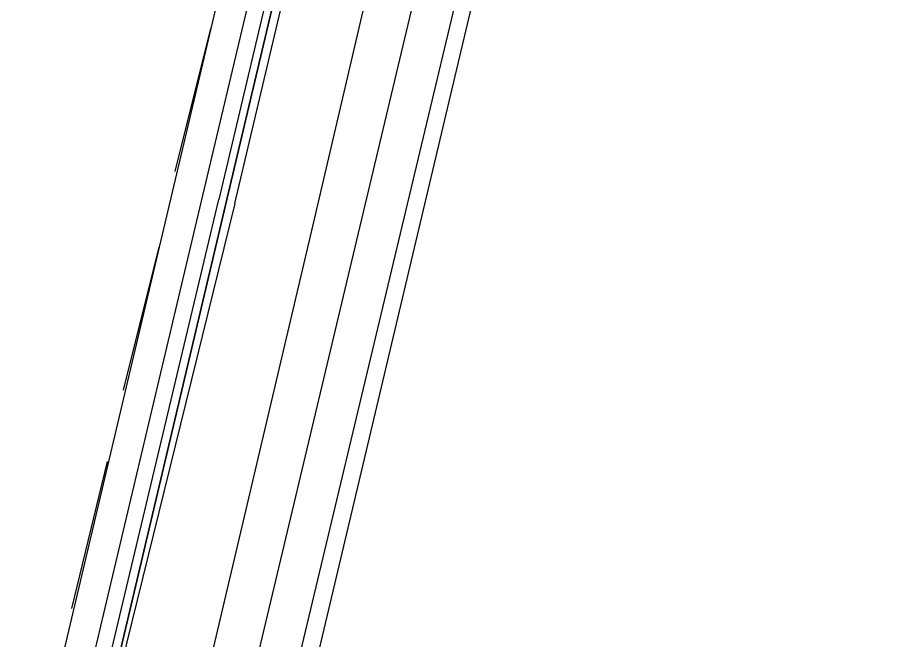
# Model space of a CAD drawing. Header units: feet. Extents: x -84 to 198, y -22 to 181.
# Drawn here: x 116.272 to 119.236, y 71.858 to 73.947 of the extents above; entities that cross this region are included whole.
import ezdxf

# ---------------------------------------------------------------- set-up
doc = ezdxf.new("R2010")
doc.units = ezdxf.units.FT
doc.layers.add('A-AREA-COMUN', color=252, linetype='CONTINUOUS')
doc.layers.add('A-LINEA', color=7, linetype='CONTINUOUS')

msp = doc.modelspace()

# ---------------------------------------------------------------- linework, layer by layer
at = {"layer": 'A-AREA-COMUN'}
msp.add_lwpolyline([(114.4, 59.8044), (114.528, 61.12), (116.08, 67.5733), (116.08, 68.16), (116.24, 68.2844), (117.792, 74.8089), (117.792, 75.4489), (118, 75.4844), (119.808, 83.8044), (120.64, 86.8444), (120.64, 87.4133), (120.8, 87.52), (121.36, 89.8844)], dxfattribs=at)
at = {"layer": 'A-LINEA'}
for p, q in [((117.2133, 75.1511), (115.5733, 68.2178)), ((117.9733, 74.9778), (116.32, 68.0444)), ((116.8933, 73.3511), (117.28, 74.9911)), ((116.8, 73.4311), (116.92, 73.9111)), ((116.6267, 72.6978), (116.7467, 73.1778)), ((116.4533, 71.9644), (116.5733, 72.4578))]:
    msp.add_line(p, q, dxfattribs=at)
for points in [[(117.0933, 59.0178), (114.4, 59.6578), (118.2, 75.6978), (122, 91.7511), (124.68, 91.1111)], [(117.68, 75.0444), (117.2667, 73.2711), (116.8933, 71.6844)], [(117, 73.3244), (117.4, 75.0178), (117.3867, 75.0311), (117.3733, 75.0311), (116.9733, 73.3378), (117.3733, 75.0311), (117.36, 75.0311), (117.3467, 75.0311), (116.9467, 73.3378)], [(116.5467, 71.7778), (116.5467, 71.7778), (116.52, 71.7778), (116.8933, 73.3511)], [(117, 73.3244), (116.6, 71.6978), (116.5867, 71.6978), (116.9733, 73.3378), (116.5867, 71.6978), (116.5733, 71.6978), (116.56, 71.6978), (116.56, 71.7111), (116.9467, 73.3378)]]:
    msp.add_lwpolyline(points, dxfattribs=at)

doc.saveas('drawing.dxf')
